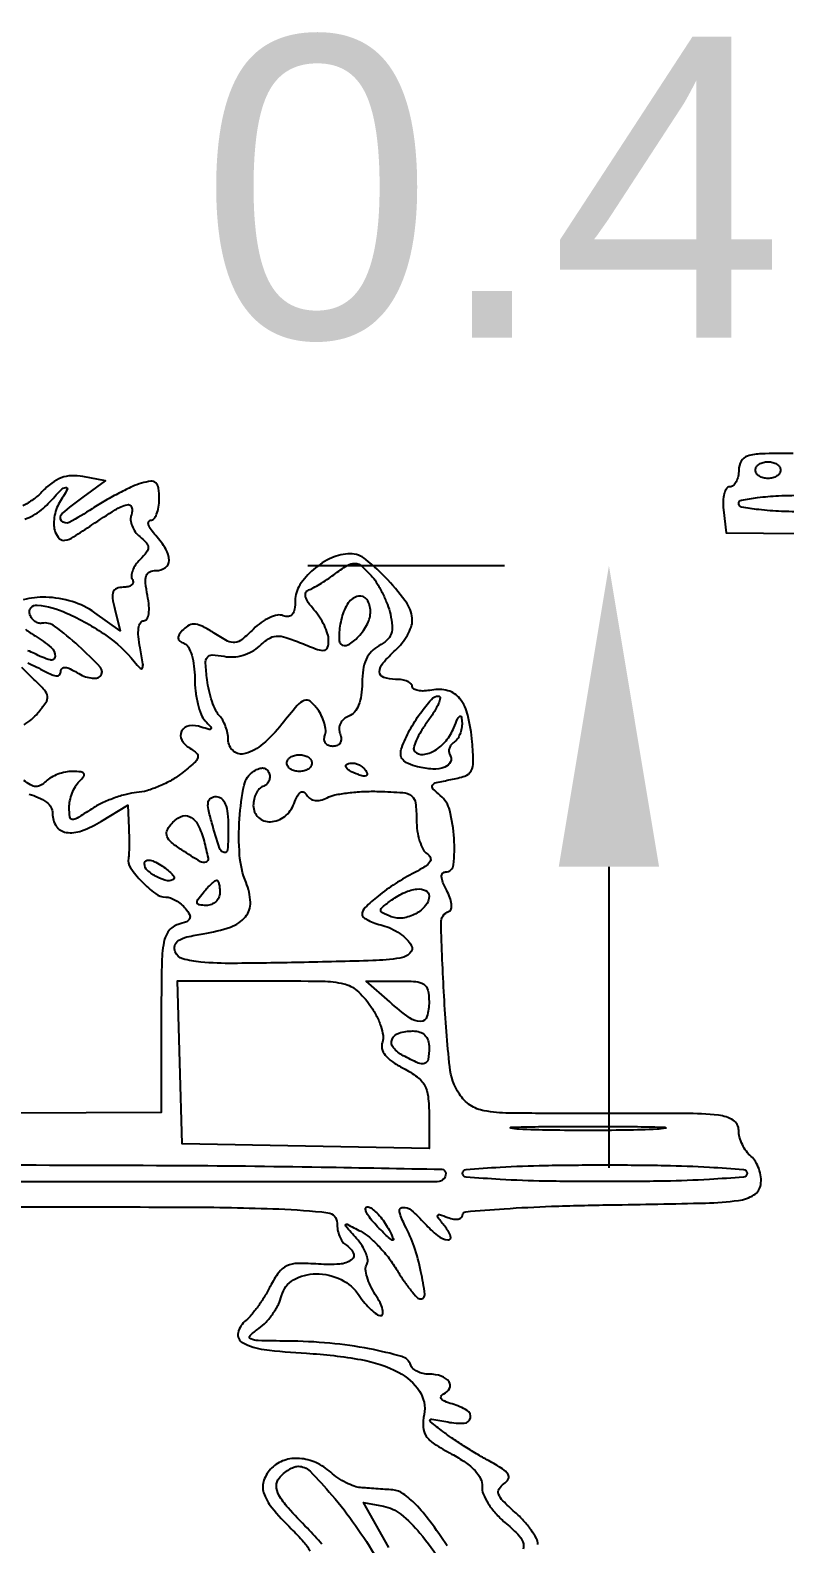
# Model space of a CAD drawing. Header units: inches. Extents: x -279 to 561, y -345 to 342.
# Drawn here: x -211.346 to -210.895, y -305.535 to -304.63 of the extents above; entities that cross this region are included whole.
import ezdxf

# ---------------------------------------------------------------- set-up
doc = ezdxf.new("R2010")
doc.units = ezdxf.units.IN
doc.header["$LTSCALE"] = 0.5
doc.header["$MEASUREMENT"] = 0
doc.layers.add('S-DIM', color=7, linetype='Continuous')
doc.styles.get("Standard").update_dxf_attribs({"font": 'arial.ttf'})
doc.dimstyles.get("Standard").update_dxf_attribs({"dimtxt": 0.18, "dimasz": 0.18, "dimexe": 0.18, "dimexo": 0.0625, "dimgap": 0.09, "dimtad": 0, "dimtih": 1, "dimtoh": 1, "dimzin": 0, "dimdsep": 46, "dimtxsty": 'Standard', "dimcen": 0.09, "dimadec": 0, "dimazin": 0, "dimtfac": 1, "dimtofl": 0, "dimtmove": 0, "dimatfit": 3, "dimfxl": 1, "dimtolj": 1, "dimtzin": 0, "dimarcsym": 0})

# ---------------------------------------------------------------- blocks, each defined once
blk = doc.blocks.new('*D1068')
at = {"layer": 'Defpoints', "color": 0, "ltscale": 0.5, "transparency": 16777216}
for p in [(-211, -304.5), (-211, -304.95), (-211, -304.95)]:
    blk.add_point(p, dxfattribs=at)
at = {"layer": 'S-DIM', "color": 0, "lineweight": -2, "ltscale": 0.5, "transparency": 16777216}
for p, q in [((-211, -304.32), (-211, -304.14)), ((-211.0625, -304.5), (-211.18, -304.5)), ((-211.0625, -304.95), (-211.18, -304.95)), ((-211, -305.13), (-211, -305.31))]:
    blk.add_line(p, q, dxfattribs=at)
at = {"layer": 'S-DIM', "color": 0, "ltscale": 0.5, "transparency": 16777216}
for points in [[(-211.03, -304.32), (-210.97, -304.32), (-211, -304.5)], [(-211.03, -305.13), (-210.97, -305.13), (-211, -304.95)]]:
    blk.add_solid(points, dxfattribs=at)
at = {"layer": 'S-DIM', "color": 0, "ltscale": 0.5, "transparency": 16777216, "insert": (-211, -304.725), "char_height": 0.18, "attachment_point": 5}
blk.add_mtext('\\A1;0.45', dxfattribs=at)

msp = doc.modelspace()

# ---------------------------------------------------------------- linework, layer by layer
for points in [[(-210.88986, -304.88282, 0.007414), (-210.9089, -304.8831, 0.067313), (-210.91708, -304.88445, 0.186514), (-210.92093, -304.88749, 0.134481), (-210.92239, -304.89283, -0.051351), (-210.92279, -304.89666, -0.07128), (-210.92396, -304.8999, -0.09133), (-210.92569, -304.90207, -0.181098), (-210.92773, -304.90284, 0.249719), (-210.92965, -304.90386, 0.081602), (-210.93103, -304.90688, 0.058686), (-210.9317, -304.91133, 0.036601), (-210.93148, -304.9166), (-210.9299, -304.93036), (-210.77308, -304.93168, -0.001555)], [(-211.34758, -305.00802, -0.013305), (-211.33743, -305.01311, 0.024439), (-211.33299, -305.01521, 0.099841), (-211.33008, -305.01579, 0.226052), (-211.32843, -305.01499, 0.170924), (-211.32775, -305.01307, -0.216341), (-211.32699, -305.01139, -0.205017), (-211.3252, -305.0108, -0.089903), (-211.32216, -305.01164, -0.027333), (-211.31797, -305.01395, 0.0454), (-211.31393, -305.01599, 0.057172), (-211.30989, -305.01708, 0.068461), (-211.30645, -305.01712, 0.16887), (-211.30421, -305.01601, 0.401086), (-211.30414, -305.01075, 0.021581), (-211.31714, -304.99793, 0.023294), (-211.33147, -304.98613, 0.214243), (-211.33915, -304.98441, -0.124608), (-211.34118, -304.98432, -0.085026), (-211.34326, -304.98328, -0.076327), (-211.34507, -304.98147, -0.070512), (-211.34631, -304.97915, -0.555941), (-211.34189, -304.97349, -0.079184), (-211.32432, -304.97827, -0.045533), (-211.30081, -304.99155, -0.071265), (-211.28381, -305.00732, 0.023386), (-211.28023, -305.01134, 0.535995), (-211.27896, -305.0111, 0.14283), (-211.27867, -305.00856, 0.005532), (-211.28037, -304.99917, -0.024059), (-211.28134, -304.99239, -0.056344), (-211.28125, -304.98727, -0.094846), (-211.28018, -304.98405, -0.271823), (-211.27823, -304.98291, 0.262402), (-211.27631, -304.98182, 0.098816), (-211.27521, -304.97881, 0.059861), (-211.27507, -304.97406, 0.027152), (-211.27596, -304.96789, -0.022111), (-211.27713, -304.96026, -0.10999), (-211.27666, -304.95598, -0.205499), (-211.27461, -304.95371, -0.108132), (-211.27083, -304.95288, 0.153576), (-211.26526, -304.95113, 0.246955), (-211.26303, -304.94681, 0.135596), (-211.26493, -304.94011, 0.047355), (-211.27098, -304.93201, -0.029441), (-211.2738, -304.92849, -0.072254), (-211.27531, -304.92554, -0.171814), (-211.27529, -304.92368, -0.314687), (-211.2741, -304.92285, 0.223535), (-211.27213, -304.92192, 0.076193), (-211.27046, -304.91914, 0.057953), (-211.26933, -304.91505, 0.038865), (-211.26895, -304.9102, 0.03058), (-211.26936, -304.90355, 0.181514), (-211.27094, -304.90051, 0.213649), (-211.27396, -304.89955, 0.043619), (-211.27958, -304.90068, 0.036514), (-211.28493, -304.90269, 0.011437), (-211.29261, -304.90644, 0.01136), (-211.30102, -304.91104, 0.012329), (-211.30899, -304.9159, -0.018897), (-211.3228, -304.92409, -0.364721), (-211.32733, -304.92316, -0.403045), (-211.32691, -304.91883, -0.019385), (-211.31445, -304.90899), (-211.30114, -304.8993), (-211.31457, -304.89673, 0.05652), (-211.32146, -304.89621, 0.080412), (-211.32748, -304.89741, 0.073732), (-211.33317, -304.90056, 0.04), (-211.33913, -304.90592, -0.047375), (-211.34429, -304.91043, -0.038317), (-211.35058, -304.91425, -0.039693)], [(-211.34925, -304.92214, 0.040528), (-211.34432, -304.91991, 0.03859), (-211.33939, -304.91667, 0.044073), (-211.33526, -304.91284, -0.007443), (-211.32756, -304.90459, -0.178794), (-211.32476, -304.90323, -0.604068), (-211.32395, -304.90445, -0.013297), (-211.3285, -304.91218, 0.057302), (-211.3305, -304.91638, 0.045782), (-211.33168, -304.92125, 0.047303), (-211.33192, -304.92603, 0.081083), (-211.33111, -304.92992, 0.10624), (-211.32856, -304.93384, 0.248992), (-211.32532, -304.93482, 0.091342), (-211.32017, -304.93278, 0.009347), (-211.30915, -304.92558, -0.010401), (-211.29531, -304.9166, -0.076241), (-211.28807, -304.91351, -0.403313), (-211.28542, -304.91501, -0.165136), (-211.2856, -304.91955, 0.115087), (-211.28602, -304.92258, 0.069239), (-211.28519, -304.92614, 0.063495), (-211.28329, -304.92965, 0.064086), (-211.28058, -304.93256, -0.033518), (-211.27659, -304.93634, -0.184761), (-211.27552, -304.93905, -0.172772), (-211.27649, -304.94189, -0.028586), (-211.2804, -304.94627, 0.047365), (-211.28302, -304.94945, 0.058222), (-211.2848, -304.95286, 0.069115), (-211.28551, -304.95598, 0.161637), (-211.28497, -304.95829, -0.171234), (-211.28459, -304.96003, -0.189591), (-211.28541, -304.96154, -0.119475), (-211.28747, -304.96256, -0.05528), (-211.29047, -304.96289, 0.089509), (-211.29435, -304.96359, 0.21352), (-211.29639, -304.9656, 0.128709), (-211.29683, -304.96934, 0.026544), (-211.29555, -304.9759), (-211.29228, -304.98891), (-211.30748, -304.97808, 0.080698), (-211.32094, -304.97145, 0.066217), (-211.33676, -304.96883, 0.077006), (-211.35022, -304.97047, 0.249624)], [(-211.0425, -305.53504, 0.123833), (-211.04339, -305.5315, 0.031574), (-211.04654, -305.52643, 0.030213), (-211.05099, -305.52092, 0.026601), (-211.05626, -305.51573, -0.015551), (-211.06339, -305.50902, -0.10466), (-211.06602, -305.50497, -0.234867), (-211.06572, -305.50181, -0.109102), (-211.06277, -305.49879, 0.123065), (-211.06016, -305.49596, 0.280051), (-211.06029, -305.49317, 0.104854), (-211.06366, -305.48989, 0.014746), (-211.07208, -305.48494, -0.009437), (-211.0792, -305.48085, -0.007011), (-211.08691, -305.47608, -0.007091), (-211.09406, -305.47137, -0.015886), (-211.09933, -305.46755, -0.003181), (-211.10669, -305.46176, -0.362593), (-211.10692, -305.46063, -0.324405), (-211.10582, -305.4601, -0.002876), (-211.09628, -305.46187, 0.058392), (-211.08655, -305.46258, 0.337111), (-211.08284, -305.45948, 0.328979), (-211.08479, -305.45498, 0.057609), (-211.0938, -305.45107, -0.027124), (-211.09813, -305.44949, -0.119666), (-211.1003, -305.44787, -0.330742), (-211.10038, -305.44637, -0.149291), (-211.09877, -305.44505, 0.179934), (-211.09526, -305.4418, 0.283005), (-211.0956, -305.43784, 0.155275), (-211.10025, -305.43446, 0.079906), (-211.10744, -305.43331, -0.055003), (-211.11113, -305.4329, -0.059509), (-211.11454, -305.4317, -0.067156), (-211.11717, -305.42993, -0.131571), (-211.11856, -305.42783, 0.248562), (-211.12392, -305.42272, 0.020801), (-211.14318, -305.41815, 0.025103), (-211.16695, -305.41477, 0.020754), (-211.1925, -305.41351, -0.00382), (-211.20973, -305.41324, -0.100631), (-211.21421, -305.41222, -0.531005), (-211.21456, -305.4102, -0.038418), (-211.20933, -305.4059, 0.052962), (-211.20507, -305.40218, 0.034949), (-211.20099, -305.39712, 0.035066), (-211.19767, -305.39156, 0.055628), (-211.19574, -305.38638, -0.203346), (-211.1886, -305.37694, -0.13072), (-211.17514, -305.37332, -0.113766), (-211.16016, -305.37674, -0.135865), (-211.14931, -305.38626, 0.026957), (-211.14593, -305.39086, 0.033072), (-211.14228, -305.39475, 0.035024), (-211.13887, -305.39751, 0.153866), (-211.13643, -305.39828, 0.367041), (-211.13521, -305.39724, 0.104826), (-211.13533, -305.39456, 0.055226), (-211.13689, -305.39048, 0.026326), (-211.13972, -305.38562, -0.033904), (-211.14266, -305.3804, -0.04163), (-211.14463, -305.37517, -0.046637), (-211.14548, -305.37064, -0.162717), (-211.14481, -305.36779, 0.174178), (-211.14423, -305.36507, 0.058468), (-211.14526, -305.36107, 0.049784), (-211.14755, -305.35656, 0.039271), (-211.15086, -305.35219, -0.001781), (-211.1573, -305.34488, -0.31747), (-211.1574, -305.34391, -0.403743), (-211.15658, -305.34366, -0.002115), (-211.14845, -305.34789, -0.058376), (-211.14326, -305.35144, -0.025407), (-211.13724, -305.35725, -0.024723), (-211.13141, -305.36413, -0.030135), (-211.12668, -305.37114, 0.016081), (-211.12252, -305.3777, 0.022754), (-211.11838, -305.38324, 0.020031), (-211.11468, -305.38738, 0.203314), (-211.11259, -305.38827, 0.450037), (-211.11014, -305.3855, 0.022379), (-211.11239, -305.37202, 0.028576), (-211.11652, -305.35697, 0.041744), (-211.12196, -305.34436, -0.052967), (-211.12522, -305.33633, -0.469439), (-211.12334, -305.33357, -0.206286), (-211.11819, -305.33523, -0.029114), (-211.11006, -305.34323, 0.038801), (-211.10247, -305.35041, 0.138126), (-211.09637, -305.35303, 0.567441), (-211.09468, -305.35088, 0.080224), (-211.09819, -305.34479, -0.007057), (-211.10216, -305.33977, -0.256824), (-211.10237, -305.33836, -0.403289), (-211.10135, -305.33786, -0.011274), (-211.0963, -305.33963, 0.046285), (-211.09294, -305.34054, 0.084605), (-211.09011, -305.34056, 0.133442), (-211.08825, -305.33971, 0.222599), (-211.08754, -305.33818, -0.390335), (-211.08567, -305.33615, -0.00332), (-211.06257, -305.3344, -0.008773), (-211.03436, -305.33295, -0.004592), (-210.99921, -305.33208, 0.001823), (-210.94224, -305.33099, 0.027754), (-210.92257, -305.32945, 0.104518), (-210.91334, -305.32617, 0.220845), (-210.90924, -305.31998, 0.067209), (-210.90916, -305.31541, 0.052944), (-210.91025, -305.31059, 0.054244), (-210.91229, -305.30624, 0.083281), (-210.915, -305.3031, -0.064205), (-210.91783, -305.30006, -0.044344), (-210.92022, -305.296, -0.044497), (-210.92185, -305.29161, -0.066718), (-210.92239, -305.28756, 0.256419), (-210.9257, -305.28153, 0.117178), (-210.93446, -305.2785, 0.024331), (-210.9547, -305.27746, 0.001133), (-211.02337, -305.27742, -0.00369), (-211.05988, -305.27721, -0.039908), (-211.07455, -305.27584, -0.105487), (-211.08295, -305.27246, -0.09976), (-211.08942, -305.2659, -0.119984), (-211.09522, -305.24959, -0.011536), (-211.09858, -305.2073, -0.007103), (-211.10042, -305.16347, -0.330878), (-211.09558, -305.15657, 0.262436), (-211.09431, -305.15517, 0.084543), (-211.09415, -305.15228, 0.05898), (-211.09507, -305.14839, 0.035542), (-211.09701, -305.14406, -0.025101), (-211.09927, -305.13928, -0.081678), (-211.10006, -305.13587, -0.183767), (-211.09944, -305.13388, -0.231208), (-211.09772, -305.13304, 0.382344), (-211.09292, -305.12874, 0.044522), (-211.09259, -305.11305, 0.043655), (-211.09521, -305.09632, 0.160456), (-211.10083, -305.08736, -0.02784), (-211.10523, -305.08329, -0.351205), (-211.10542, -305.08118, -0.194), (-211.10315, -305.07962, -0.01086), (-211.09458, -305.07789, 0.037065), (-211.08617, -305.07573, 0.184125), (-211.08248, -305.07268, 0.135035), (-211.08113, -305.06737, 0.016838), (-211.08178, -305.05537, 0.036145), (-211.08435, -305.03941, 0.108204), (-211.0891, -305.0295, 0.161575), (-211.09627, -305.02473, 0.114464), (-211.106, -305.02435, -0.034391), (-211.11043, -305.02488, -0.057813), (-211.11417, -305.02464, -0.083491), (-211.1167, -305.02373, -0.270842), (-211.11757, -305.02225, 0.214723), (-211.11831, -305.0206, 0.079691), (-211.12051, -305.0192, 0.060614), (-211.12374, -305.01825, 0.041148), (-211.12758, -305.01794, -0.078263), (-211.1347, -305.01681, -0.325401), (-211.13712, -305.0135, -0.179428), (-211.13515, -305.00819, -0.031279), (-211.12758, -305.00042, 0.042497), (-211.12375, -304.99631, 0.038067), (-211.12051, -304.99147, 0.040109), (-211.11828, -304.98664, 0.08843), (-211.11757, -304.98266, 0.15459), (-211.12074, -304.97262, 0.034633), (-211.13221, -304.95853, 0.034036), (-211.14543, -304.94619, 0.172357), (-211.15478, -304.94287, 0.107301), (-211.1657, -304.94524, 0.069444), (-211.17666, -304.95221, 0.07201), (-211.18486, -304.96152, 0.145605), (-211.18763, -304.97081, -0.03736), (-211.18802, -304.97602, -0.130079), (-211.18935, -304.97909, -0.207431), (-211.19159, -304.98031, -0.11356), (-211.19475, -304.97986, 0.14323), (-211.19824, -304.97957, 0.054793), (-211.20293, -304.98109, 0.048468), (-211.20797, -304.98396, 0.042546), (-211.21261, -304.98787, -0.022422), (-211.21944, -304.99411, -0.149274), (-211.22363, -304.99588, -0.149393), (-211.2281, -304.99501, -0.022469), (-211.23605, -304.9903, 0.024294), (-211.2427, -304.98639, 0.090924), (-211.24731, -304.98495, 0.140815), (-211.251, -304.98555, 0.094721), (-211.25447, -304.98807, 0.036398), (-211.25698, -304.99116, 0.169547), (-211.25758, -304.99334, 0.225832), (-211.25664, -304.99504, 0.066911), (-211.25394, -304.99646, -0.186514), (-211.25151, -304.99859, -0.047752), (-211.24951, -305.00351, -0.041712), (-211.24814, -305.01002, -0.031049), (-211.24768, -305.01735, 0.030246), (-211.24722, -305.02497, 0.030275), (-211.24584, -305.03247, 0.031755), (-211.24384, -305.03884, 0.095037), (-211.24143, -305.0427, -0.010476), (-211.23814, -305.04639, -0.327998), (-211.23805, -305.04754, -0.338012), (-211.23912, -305.04794, -0.010783), (-211.24377, -305.04642, 0.122181), (-211.25092, -305.04574, 0.234173), (-211.25554, -305.04896, 0.261365), (-211.2555, -305.05423, 0.135876), (-211.25068, -305.059, -0.059712), (-211.24656, -305.062, -0.290565), (-211.24586, -305.06466, -0.137024), (-211.248, -305.06791, -0.012623), (-211.25551, -305.07413, -0.038098), (-211.26158, -305.0782, -0.027645), (-211.26889, -305.08181, -0.028127), (-211.27624, -305.08448, -0.053216), (-211.28243, -305.08563, 0.043679), (-211.28863, -305.08667, 0.023819), (-211.296, -305.08896, 0.023562), (-211.30333, -305.09201, 0.034374), (-211.30943, -305.09544, -0.007041), (-211.31804, -305.10091, -0.155238), (-211.3209, -305.10162, -0.359904), (-211.3224, -305.10021, -0.031198), (-211.32275, -305.09458, -0.053479), (-211.32231, -305.09047, -0.038519), (-211.32098, -305.08605, -0.039113), (-211.31904, -305.08199, -0.065422), (-211.31674, -305.07899, 0.037057), (-211.31412, -305.07594, 0.316264), (-211.31407, -305.07424, 0.226897), (-211.3158, -305.07321, 0.022583), (-211.32075, -305.07299, 0.04992), (-211.325, -305.07341, 0.037988), (-211.32952, -305.07469, 0.038943), (-211.3336, -305.07656, 0.06969), (-211.33655, -305.07878, -0.065253), (-211.33974, -305.08123, -0.140414), (-211.34271, -305.08198, -0.122105), (-211.34592, -305.08107, -0.043392), (-211.34986, -305.07834, 0.086866)], [(-211.34889, -304.98793, 0.032751), (-211.34315, -304.99195, -0.037567), (-211.33358, -304.9988, -0.231459), (-211.33118, -305.00418, -0.489965), (-211.33419, -305.00635, -0.051106), (-211.34353, -305.00252, 0.042628), (-211.34751, -305.00081, 0.045144)], [(-211.34978, -305.04505, 0.03828), (-211.34532, -305.04184, 0.04057), (-211.3415, -305.03804, 0.026836), (-211.33671, -305.0318, 0.181152), (-211.33579, -305.02809, 0.158242), (-211.33748, -305.02441, 0.019241), (-211.34383, -305.01802, -0.017574), (-211.35101, -305.01085, -0.442535)], [(-211.3467, -305.08657, -0.08436), (-211.33632, -305.09135, -0.247624), (-211.33276, -305.0981, 0.148099), (-211.33047, -305.10566, 0.210007), (-211.32463, -305.10939, 0.12814), (-211.31531, -305.10845, 0.047856), (-211.30338, -305.10268), (-211.28772, -305.09315), (-211.28712, -305.10684, -0.00653), (-211.28696, -305.1124, -0.007175), (-211.28694, -305.11779, -0.006747), (-211.28706, -305.1224, -0.035625), (-211.28733, -305.12491, 0.200016), (-211.2861, -305.1306, 0.039553), (-211.27933, -305.13884, 0.040466), (-211.27123, -305.14599, 0.161952), (-211.26503, -305.14805, -0.088871), (-211.26228, -305.14855, -0.043221), (-211.25903, -305.15008, -0.041045), (-211.25584, -305.15231, -0.046697), (-211.25319, -305.15495, -0.051304), (-211.25079, -305.15853, -0.233905), (-211.25072, -305.16097, -0.189558), (-211.25268, -305.16285, -0.03358), (-211.25759, -305.16449, 0.167753), (-211.26314, -305.16819, 0.11961), (-211.26616, -305.1751, 0.039734), (-211.26745, -305.18869, 0.003791), (-211.2677, -305.22202), (-211.2677, -305.27691), (-211.35742, -305.27729)], [(-211.423, -305.33322, -0.000537), (-211.254, -305.3334, -0.008785), (-211.1974, -305.33452, -0.019246), (-211.16813, -305.33674, -0.381129), (-211.16261, -305.34293, 0.046881), (-211.16224, -305.34688, 0.046318), (-211.16114, -305.3507, 0.050262), (-211.15952, -305.35386, 0.111412), (-211.1576, -305.35574, -0.128964), (-211.15292, -305.36066, -0.377973), (-211.15385, -305.36487, -0.140918), (-211.16108, -305.3675, -0.035411), (-211.17373, -305.36749, 0.020754), (-211.18604, -305.36711, 0.105872), (-211.19269, -305.36861, 0.12914), (-211.19746, -305.37255, 0.03712), (-211.20251, -305.38078, -0.01917), (-211.20594, -305.38686, -0.01734), (-211.20994, -305.39288, -0.017661), (-211.2139, -305.39801, -0.051627), (-211.21709, -305.40113, 0.16899), (-211.22175, -305.40849, 0.337408), (-211.21908, -305.41443, 0.094344), (-211.2062, -305.41856, 0.016881), (-211.18095, -305.4208, -0.030357), (-211.14832, -305.42457, -0.075931), (-211.12568, -305.43227, -0.12775), (-211.11331, -305.44341, -0.196167), (-211.11053, -305.45737, 0.058929), (-211.11109, -305.46497, 0.141888), (-211.10931, -305.47026, 0.098439), (-211.10445, -305.47494, 0.02003), (-211.09409, -305.48101, -0.02757), (-211.08587, -305.48599, -0.054307), (-211.08009, -305.49096, -0.07338), (-211.07672, -305.49581, -0.137683), (-211.07584, -305.50047, 0.121129), (-211.07515, -305.50488, 0.04274), (-211.07218, -305.5106, 0.039391), (-211.06769, -305.51656, 0.036979), (-211.06223, -305.52189, -0.019605), (-211.05457, -305.52887, -0.105163), (-211.05148, -305.53355, -0.165228), (-211.05128, -305.53799, -0.069367)], [(-211.09679, -305.5359, 0.013894), (-211.10704, -305.52122, 0.03309), (-211.11564, -305.51107, 0.045224), (-211.12298, -305.50475, 0.136472), (-211.12913, -305.50251, 0.000812), (-211.13394, -305.50214, 0.000575), (-211.13934, -305.50175, 0.00058), (-211.14449, -305.50138, 0.001229), (-211.14849, -305.50111, -0.070677), (-211.15238, -305.50029, -0.031262), (-211.15721, -305.49819, -0.030162), (-211.16214, -305.49529, -0.035639), (-211.1664, -305.49195, 0.077479), (-211.1752, -305.48618, 0.088393), (-211.18496, -305.48369, 0.097266), (-211.19421, -305.4848, 0.118338), (-211.20164, -305.48936, 0.108629), (-211.20632, -305.49667, 0.167357), (-211.20648, -305.50411, 0.096563), (-211.20157, -305.51303, 0.022413), (-211.18996, -305.52572, -0.014131), (-211.18264, -305.53347, -0.053502), (-211.17876, -305.53889, -0.173931)], [(-211.17162, -305.53485, 0.01653), (-211.18032, -305.52542, -0.010991), (-211.19186, -305.51319, -0.055559), (-211.19733, -305.50559, -0.122209), (-211.19885, -305.50006, -0.181608), (-211.19722, -305.49536, -0.041626), (-211.19459, -305.49268, -0.039221), (-211.1915, -305.49041, -0.041731), (-211.18843, -305.48885, -0.097314), (-211.18592, -305.48836, -0.199662), (-211.17875, -305.49133, -0.018959), (-211.16562, -305.50558, -0.023253), (-211.15159, -305.52365, -0.021531), (-211.13892, -305.5434, 0.00147)], [(-211.13158, -305.53689), (-211.14681, -305.50991), (-211.13487, -305.51219, -0.123997), (-211.12448, -305.51703, -0.047815), (-211.11307, -305.52826, -0.03389), (-211.10011, -305.54606, -0.013394)]]:
    msp.add_lwpolyline(points, format="xyb")
for points in [[(-210.89737, -304.89283, -0.148195), (-210.89795, -304.89474, -0.098894), (-210.89958, -304.89636, -0.082425), (-210.90201, -304.89746, -0.064853), (-210.90488, -304.89783, -0.064853), (-210.90775, -304.89746, -0.082425), (-210.91018, -304.89636, -0.098894), (-210.91181, -304.89474, -0.148195), (-210.91238, -304.89283, -0.148195), (-210.91181, -304.89092, -0.098894), (-210.91018, -304.88929, -0.082425), (-210.90775, -304.8882, -0.064853), (-210.90488, -304.88782, -0.064853), (-210.90201, -304.8882, -0.082425), (-210.89958, -304.88929, -0.098894), (-210.89795, -304.89092, -0.148195)], [(-210.83982, -304.91284, -0.506273), (-210.8407, -304.91502, -0.031132), (-210.84872, -304.91654, -0.023056), (-210.86141, -304.91755, -0.008266), (-210.87956, -304.91785, -0.009754), (-210.8968, -304.91751, -0.019326), (-210.91043, -304.91645, -0.015539), (-210.92065, -304.91494, -0.362859), (-210.92239, -304.91284, -0.358465), (-210.92069, -304.91078, -0.017187), (-210.91121, -304.90925, -0.020605), (-210.89853, -304.90818, -0.010716), (-210.88265, -304.90784, -0.011753), (-210.8672, -304.9082, -0.017326), (-210.85368, -304.90931, -0.012687), (-210.84276, -304.91087, -0.215801)], [(-211.14153, -304.95663, -0.043156), (-211.13838, -304.96096, -0.02279), (-211.13521, -304.9668, -0.022504), (-211.13249, -304.97312, -0.032177), (-211.1307, -304.97895, -0.038655), (-211.12961, -304.98591, -0.106599), (-211.13027, -304.9908, -0.123155), (-211.1328, -304.99456, -0.060821), (-211.13754, -304.9979, 0.080372), (-211.14206, -305.00135, 0.083467), (-211.14519, -305.006, 0.069511), (-211.14701, -305.01215, 0.036994), (-211.14759, -305.02008, -0.034532), (-211.1481, -305.02746, -0.061468), (-211.14967, -305.03333, -0.079601), (-211.15221, -305.03754, -0.126421), (-211.15562, -305.03996, 0.087147), (-211.15855, -305.04172, 0.100703), (-211.16053, -305.0443, 0.104681), (-211.1613, -305.04736, 0.101451), (-211.16078, -305.05051, -0.075887), (-211.16012, -305.05354, -0.148298), (-211.16068, -305.05592, -0.164456), (-211.16241, -305.05743, -0.098656), (-211.16511, -305.05797, -0.095139), (-211.16766, -305.05748, -0.139431), (-211.16947, -305.05609, -0.145436), (-211.17022, -305.05401, -0.106891), (-211.16985, -305.05157, 0.111178), (-211.16939, -305.04845, 0.048661), (-211.17012, -305.04431, 0.044892), (-211.17179, -305.03988, 0.045267), (-211.17422, -305.03584, 0.058745), (-211.17865, -305.03106, 0.281941), (-211.18217, -305.03051, 0.117759), (-211.18637, -305.03357, 0.008486), (-211.1956, -305.04474, -0.045226), (-211.20691, -305.05655, -0.109508), (-211.21746, -305.06229, -0.249826), (-211.22448, -305.0608, -0.221468), (-211.22766, -305.05397, 0.050445), (-211.22805, -305.05013, 0.038078), (-211.22921, -305.04606, 0.03898), (-211.23092, -305.04236, 0.069037), (-211.23294, -305.03969, -0.08829), (-211.23511, -305.03657, -0.026309), (-211.23727, -305.03117, -0.025493), (-211.2391, -305.02474, -0.025031), (-211.24028, -305.01812, -0.015814), (-211.2412, -305.0084, -0.174726), (-211.24012, -305.00471, -0.253521), (-211.23717, -305.00331, -0.034324), (-211.23012, -305.00416, 0.062171), (-211.22453, -305.00452, 0.056032), (-211.21881, -305.00353, 0.056241), (-211.21348, -305.0013, 0.063697), (-211.20902, -304.99801, -0.046533), (-211.20353, -304.99367, -0.127769), (-211.19889, -304.99212, -0.096114), (-211.19327, -304.99282, -0.01976), (-211.18387, -304.9963, 0.009976), (-211.17427, -305.00007, 0.114585), (-211.17027, -305.00057, 0.299125), (-211.16828, -304.99895, 0.076652), (-211.16761, -304.99463, 0.077777), (-211.16823, -304.9907, 0.033907), (-211.17018, -304.98577, 0.032516), (-211.17302, -304.98072, 0.037275), (-211.17637, -304.97631, -0.03003), (-211.17977, -304.97198, -0.085207), (-211.18138, -304.96851, -0.166215), (-211.18122, -304.96603, -0.21278), (-211.17958, -304.96448, 0.03952), (-211.17682, -304.96325, 0.012366), (-211.17288, -304.961, 0.012272), (-211.1686, -304.95825, 0.013269), (-211.16457, -304.95536, -0.022328), (-211.15647, -304.94978, -0.154683), (-211.15186, -304.9486, -0.172417), (-211.14768, -304.95035, -0.029323)], [(-211.1598, -304.98099, 0.021917), (-211.16087, -304.9862, 0.02903), (-211.16136, -304.99102, 0.029204), (-211.16129, -304.99492, 0.179589), (-211.16047, -304.99672, 0.33604), (-211.15604, -304.99733, 0.079071), (-211.14978, -304.99239, 0.066314), (-211.1444, -304.9847, 0.120316), (-211.14259, -304.97729, 0.148286), (-211.14472, -304.97027, 0.307677), (-211.14979, -304.96821, 0.190869), (-211.15585, -304.97227, 0.089864)], [(-211.1083, -305.0429, 0.022511), (-211.11231, -305.04886, 0.034272), (-211.11518, -305.05439, 0.037018), (-211.11675, -305.0589, 0.267888), (-211.11618, -305.06103, 0.230615), (-211.11102, -305.06281, 0.106352), (-211.10415, -305.06043, 0.082905), (-211.0974, -305.05462, 0.078406), (-211.09274, -305.04682, -0.010315), (-211.09048, -305.04152, -0.153827), (-211.08915, -305.04003, -0.524385), (-211.08823, -305.04045, -0.034655), (-211.08786, -305.04392, -0.055649), (-211.08811, -305.04739, -0.051288), (-211.08913, -305.05082, -0.054845), (-211.0907, -305.0537, -0.102403), (-211.09263, -305.05552, 0.08344), (-211.09437, -305.05705, 0.092847), (-211.09543, -305.05901, 0.100558), (-211.09567, -305.06109, 0.117181), (-211.09505, -305.06298, -0.246678), (-211.09475, -305.06725, -0.203353), (-211.09811, -305.07042, -0.100692), (-211.10531, -305.07153, -0.049789), (-211.1145, -305.07018, -0.039845), (-211.12012, -305.06828, -0.120226), (-211.12334, -305.06587, -0.165375), (-211.12451, -305.06275, -0.096094), (-211.12386, -305.05877, -0.036636), (-211.11917, -305.04839, -0.030625), (-211.11275, -305.03814, -0.026698), (-211.10616, -305.02989, -0.214009), (-211.10183, -305.02795, -0.46041), (-211.10089, -305.02905, -0.063485), (-211.10184, -305.03234, -0.038296), (-211.10438, -305.03716, -0.018706)], [(-211.17762, -305.06798, -0.148195), (-211.1782, -305.06989, -0.098894), (-211.17982, -305.07152, -0.082425), (-211.18226, -305.07261, -0.064853), (-211.18513, -305.07299, -0.064853), (-211.188, -305.07261, -0.082425), (-211.19043, -305.07152, -0.098894), (-211.19205, -305.06989, -0.148195), (-211.19263, -305.06798, -0.148195), (-211.19205, -305.06607, -0.098894), (-211.19043, -305.06445, -0.082425), (-211.188, -305.06335, -0.064853), (-211.18513, -305.06298, -0.064853), (-211.18226, -305.06335, -0.082425), (-211.17982, -305.06445, -0.098894), (-211.1782, -305.06607, -0.148195)], [(-211.2069, -305.08191, 0.129647), (-211.2091, -305.08335, 0.067524), (-211.21096, -305.08608, 0.060037), (-211.21222, -305.08961, 0.056005), (-211.21265, -305.09342, 0.207186), (-211.20961, -305.10044, 0.204223), (-211.20239, -305.10308, 0.155867), (-211.19388, -305.09986, 0.137302), (-211.18829, -305.09215, -0.02989), (-211.18631, -305.08763, -0.130443), (-211.18437, -305.08548, -0.276742), (-211.18248, -305.08541, -0.129568), (-211.18064, -305.08716, 0.107806), (-211.17853, -305.08934, 0.11631), (-211.17576, -305.09037, 0.096163), (-211.17239, -305.09015, 0.054379), (-211.16856, -305.08867, -0.070186), (-211.16384, -305.08702, -0.018744), (-211.15597, -305.08576, -0.018619), (-211.14683, -305.085, -0.018238), (-211.13758, -305.0849, -0.012553), (-211.1233, -305.08564, -0.143419), (-211.11808, -305.08761, -0.204222), (-211.11566, -305.09182, -0.029658), (-211.11506, -305.1019, 0.035624), (-211.1146, -305.10846, 0.039963), (-211.1132, -305.11464, 0.043775), (-211.11116, -305.11961, 0.134403), (-211.10871, -305.12227, -0.15498), (-211.10679, -305.12453, -0.251547), (-211.10703, -305.12698, -0.10435), (-211.10994, -305.12982, -0.021805), (-211.11615, -305.13339, 0.022445), (-211.12778, -305.1401, 0.02702), (-211.13803, -305.14746, 0.024721), (-211.14579, -305.15435, 0.201561), (-211.14759, -305.15863, 0.239234), (-211.14684, -305.16012, 0.037653), (-211.14396, -305.16191, 0.034868), (-211.13996, -305.16365, 0.023918), (-211.13523, -305.16509, -0.050342), (-211.13015, -305.16692, -0.040185), (-211.12512, -305.16985, -0.041544), (-211.12086, -305.17337, -0.076539), (-211.11817, -305.17695, -0.342333), (-211.11897, -305.18167, -0.14882), (-211.12508, -305.1846, -0.030523), (-211.14126, -305.18607, -0.002345), (-211.18495, -305.18717, -0.00333), (-211.22455, -305.18772, -0.022855), (-211.24402, -305.18697, -0.048183), (-211.2549, -305.18498, -0.236145), (-211.25938, -305.18089, -0.155462), (-211.25961, -305.17704, -0.188145), (-211.25751, -305.17412, -0.086476), (-211.25232, -305.1719, -0.018202), (-211.2426, -305.16998, 0.040983), (-211.22631, -305.16598, 0.13913), (-211.21735, -305.15988, 0.186845), (-211.21442, -305.15119, 0.085414), (-211.217, -305.1393, -0.077242), (-211.22083, -305.12296, -0.036488), (-211.22089, -305.10125, -0.032876), (-211.21814, -305.0811, -0.206241), (-211.21234, -305.07277, -0.053905), (-211.20914, -305.07123, -0.122903), (-211.20649, -305.07098, -0.160872), (-211.20449, -305.07199, -0.114002), (-211.20314, -305.07415, -0.097378), (-211.20282, -305.07652, -0.098316), (-211.20342, -305.07884, -0.099213), (-211.20485, -305.08073, -0.101131)], [(-211.14513, -305.07293, -0.1144), (-211.14456, -305.07462, -0.32948), (-211.14515, -305.07562, -0.155351), (-211.14693, -305.07577, -0.036408), (-211.14984, -305.0749, -0.029964), (-211.1552, -305.07246, -0.168622), (-211.15731, -305.07019, -0.444011), (-211.15659, -305.06857, -0.079093), (-211.15289, -305.06798, -0.088797), (-211.15087, -305.06834, -0.053277), (-211.14867, -305.06944, -0.051183), (-211.14664, -305.07104, -0.061454)], [(-211.22766, -305.10635, -0.012359), (-211.228, -305.11984, -0.478662), (-211.23013, -305.12139, -0.253732), (-211.23288, -305.11877, -0.008295), (-211.23748, -305.10369, -0.016905), (-211.2395, -305.09563, -0.095132), (-211.2396, -305.09121, -0.21794), (-211.23802, -305.08889, -0.137039), (-211.23482, -305.088, -0.184087), (-211.23167, -305.0892, -0.118221), (-211.2294, -305.09246, -0.068901), (-211.22806, -305.09806, -0.024188)], [(-211.24213, -305.1146, -0.015027), (-211.23973, -305.1248, -0.363202), (-211.24102, -305.1272, -0.235474), (-211.24433, -305.12692, -0.008366), (-211.25545, -305.1199, -0.02545), (-211.26158, -305.11542, -0.120576), (-211.26419, -305.11198, -0.192897), (-211.26429, -305.10862, -0.085077), (-211.26203, -305.10472, -0.103648), (-211.25616, -305.10005, -0.235708), (-211.25064, -305.10004, -0.163409), (-211.24582, -305.10485, -0.050188)], [(-211.2602, -305.13722, -0.255929), (-211.26402, -305.13834, -0.065434), (-211.2703, -305.13607, -0.064038), (-211.27592, -305.13217, -0.212314), (-211.27771, -305.12815, -0.219666), (-211.27694, -305.12649, -0.202213), (-211.27514, -305.12592, -0.089132), (-211.2721, -305.12676, -0.027617), (-211.26793, -305.12905, -0.023297), (-211.26432, -305.13154, -0.040514), (-211.26162, -305.13397, -0.052829), (-211.26006, -305.13602, -0.345793)], [(-211.23267, -305.14555, -0.107348), (-211.23329, -305.14841, -0.099536), (-211.23505, -305.15085, -0.095788), (-211.23769, -305.15249, -0.091307), (-211.24079, -305.15306, -0.035496), (-211.24485, -305.15277, -0.304492), (-211.24614, -305.15161, -0.217533), (-211.24577, -305.14961, -0.020633), (-211.24268, -305.14555, -0.013852), (-211.24015, -305.14268, -0.019119), (-211.23772, -305.14025, -0.016008), (-211.23561, -305.13842, -0.172217), (-211.23456, -305.13804, -0.294983), (-211.23383, -305.13852, -0.044235), (-211.23322, -305.14025, -0.037907), (-211.23281, -305.14267, -0.023761)], [(-211.10756, -305.14744, -0.17582), (-211.10963, -305.15316, -0.093369), (-211.11553, -305.15801, -0.087955), (-211.12316, -305.1606, -0.130159), (-211.13015, -305.15985, -0.019495), (-211.13541, -305.15759, -0.297956), (-211.13639, -305.15598, -0.218826), (-211.13543, -305.15405, -0.01145), (-211.12982, -305.14975, -0.051739), (-211.12215, -305.14528, -0.080478), (-211.11478, -305.14329, -0.136908), (-211.10964, -305.14416, -0.290244)], [(-211.14291, -305.21266, -0.034949), (-211.13916, -305.21879, -0.038856), (-211.13645, -305.22518, -0.042324), (-211.13505, -305.23091, -0.130967), (-211.13547, -305.23484, 0.152023), (-211.13572, -305.23868, 0.110025), (-211.13382, -305.24255, 0.073459), (-211.1296, -305.24646, 0.031219), (-211.12298, -305.25043, -0.037321), (-211.11467, -305.25555, -0.110678), (-211.11027, -305.26053, -0.099419), (-211.10816, -305.26723, -0.026767), (-211.10756, -305.27843), (-211.10756, -305.29845), (-211.18137, -305.29707), (-211.25519, -305.29568), (-211.25662, -305.24689), (-211.25805, -305.1981), (-211.20567, -305.1981, -0.004119), (-211.17134, -305.19838, -0.052922), (-211.15861, -305.19994, -0.124273), (-211.1507, -305.20401, -0.057437)], [(-211.10756, -305.21061, -0.069404), (-211.1088, -305.21954, -0.333303), (-211.11264, -305.22246, -0.1626), (-211.11926, -305.22029, -0.020877), (-211.13105, -305.21077), (-211.14509, -305.19841), (-211.12632, -305.19826, -0.018243), (-211.11557, -305.19856, -0.130129), (-211.11067, -305.2002, -0.1977), (-211.10828, -305.20371, -0.052027)], [(-211.10756, -305.23813, -0.038923), (-211.1081, -305.24512, -0.286825), (-211.1102, -305.24754, -0.18267), (-211.11411, -305.24729, -0.016643), (-211.12304, -305.24289, -0.095407), (-211.12888, -305.23815, -0.274462), (-211.1297, -305.23319, -0.228239), (-211.12561, -305.22939, -0.07531), (-211.11727, -305.22812, -0.077002), (-211.11308, -305.22877, -0.12387), (-211.11002, -305.23066, -0.121293), (-211.10818, -305.23381, -0.072026)], [(-210.97119, -305.2869, -0.006428), (-210.98998, -305.28742, -0.003776), (-211.01247, -305.28759, -0.003776), (-211.03496, -305.28742, -0.006428), (-211.05376, -305.2869, -0.041169), (-211.05871, -305.28628, -0.883896), (-211.05866, -305.28571, -0.008506), (-211.04208, -305.28531, -0.001698), (-211.01247, -305.28521, -0.001698), (-210.98286, -305.28531, -0.008506), (-210.96628, -305.28571, -0.883896), (-210.96624, -305.28628, -0.041169)], [(-211.09755, -305.3132, -0.414027), (-211.10263, -305.31828, -0.000159), (-211.38746, -305.31837, -0.000187), (-211.67148, -305.31827, -0.259734), (-211.68057, -305.3132, -0.580676), (-211.67924, -305.31076, -0.000689), (-211.60914, -305.30945, -0.003201), (-211.51961, -305.30848, -0.001114), (-211.3906, -305.3082, -0.001143), (-211.26257, -305.30849, -0.003125), (-211.17206, -305.30947, -0.000543), (-211.09992, -305.31078, -0.408587)], [(-210.91739, -305.3132, -0.390967), (-210.91947, -305.31546, -0.005315), (-210.93991, -305.31688, -0.010359), (-210.96654, -305.31789, -0.00433), (-211.00246, -305.3182, -0.00433), (-211.03839, -305.31789, -0.010359), (-211.06502, -305.31688, -0.005315), (-211.08545, -305.31546, -0.390967), (-211.08754, -305.3132, -0.390967), (-211.08545, -305.31094, -0.005315), (-211.06502, -305.30952, -0.010359), (-211.03839, -305.30851, -0.00433), (-211.00246, -305.3082, -0.00433), (-210.96654, -305.30851, -0.010359), (-210.93991, -305.30952, -0.005315), (-210.91947, -305.31094, -0.390967)], [(-211.13374, -305.34323, -0.011969), (-211.13147, -305.34707, -0.022348), (-211.12985, -305.3503, -0.022521), (-211.12889, -305.35272, -0.514817), (-211.12926, -305.35324, -0.179787), (-211.13032, -305.35284, -0.008653), (-211.13317, -305.3503, -0.013215), (-211.13649, -305.34706, -0.009055), (-211.14009, -305.34323, -0.023783), (-211.14325, -305.33938, -0.054918), (-211.14514, -305.33616, -0.123621), (-211.1455, -305.33409, -0.39357), (-211.14457, -305.33322, -0.148421), (-211.14239, -305.33388, -0.039214), (-211.1395, -305.33616, -0.036238), (-211.13647, -305.3394, -0.030385)]]:
    msp.add_lwpolyline(points, format="xyb", close=True)

# ---------------------------------------------------------------- dimensions: what is measured, and where the dimension line sits
at = {"layer": 'S-DIM', "ltscale": 0.5}
dim = msp.add_linear_dim(base=(-211, -304.95), p1=(-211, -304.5), p2=(-211, -304.95), angle=90, dimstyle='Standard', dxfattribs=at)
dim.commit()
dim.dimension.update_dxf_attribs({"geometry": '*D1068', "text_midpoint": (-211, -304.725)})

doc.saveas('drawing.dxf')
